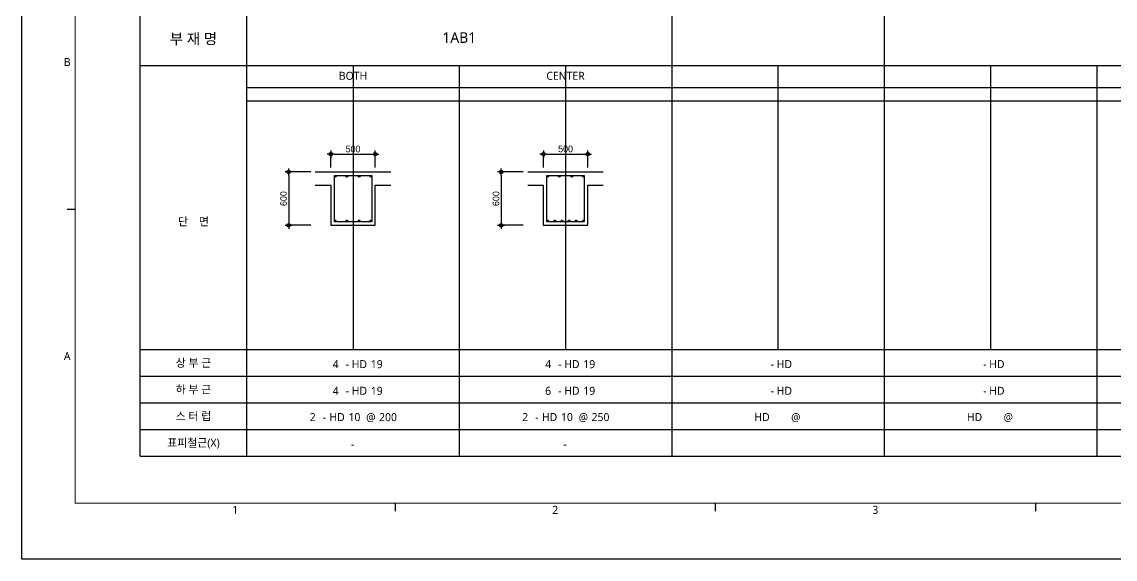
# Model space of a CAD drawing. Header units: millimetres. Extents: x 255534 to 377770, y 34632 to 54434.
# Drawn here: x 255534 to 267831, y 36366 to 42416 of the extents above; entities that cross this region are included whole.
import ezdxf
from ezdxf.enums import TextEntityAlignment as Align

# ---------------------------------------------------------------- set-up
doc = ezdxf.new("R2010")
doc.units = ezdxf.units.MM
doc.header["$PDMODE"] = 3
doc.linetypes.add('(SEJIN)_1_HID1.5', pattern=[250, 150, -100])
doc.linetypes.add('CONTINOUS', pattern=[0])
doc.layers.get('Defpoints').update_dxf_attribs({"color": 155})
doc.layers.add('(S)_DEFPOINT', color=185, linetype='Continuous', plot=False)
for name, color, linetype in [('(S)_DIM', 7, 'Continuous'), ('(S)_FORM_LINE', 7, 'Continuous'), ('(S)_FORM_TEXT', 7, 'Continuous'), ('(S)_RC_Gir', 6, '(SEJIN)_1_HID1.5'), ('(S)_Rebar', 3, 'Continuous'), ('(S)_TEXT', 7, 'Continuous'), ('Xref_S_VForm$0$S_XR_FORM', 255, 'Continuous')]:
    doc.layers.add(name, color=color, linetype=linetype)
doc.styles.get("Standard").update_dxf_attribs({"font": 'SYMBOL'})
doc.styles.add('Xref_S_VForm$0$나눔바른고딕', font='NanumBarunGothic.ttf')
doc.styles.add('나눔바른고딕', font='')
doc.styles.add('맑은고딕', font='')
doc.styles.get('나눔바른고딕').set_extended_font_data('NanumBarunGothic')
doc.styles.get('맑은고딕').set_extended_font_data('Malgun Gothic')
doc.dimstyles.new('Sejin-dim3', dxfattribs={"dimscale": 50, "dimtxt": 3, "dimasz": 1, "dimexe": 0.5, "dimexo": 2, "dimgap": 1, "dimtad": 1, "dimdec": 0, "dimzin": 0, "dimdsep": 46, "dimtxsty": 'Standard', "dimblk": 'Z_DOT', "dimcen": -0.5, "dimdle": 1.5, "dimclrd": 256, "dimclre": 256, "dimclrt": 3, "dimadec": 0, "dimazin": 0, "dimtfac": 1, "dimtdec": 0, "dimtix": 1, "dimtmove": 2, "dimatfit": 3, "dimldrblk": 'DOT', "dimfxl": 1, "dimtvp": 1, "dimtolj": 1, "dimtzin": 0, "dimarcsym": 0})

# ---------------------------------------------------------------- blocks, each defined once
blk = doc.blocks.new('BASE1-1')
at = {"layer": '(S)_DEFPOINT'}
for p, q in [((2395, 4400), (2395, 1200)), ((4785, 4400), (4785, 1200)), ((7175, 4400), (7175, 1200)), ((9565, 4400), (9565, 1200)), ((1200, 4150), (22710, 4150)), ((1200, 4000), (22710, 4000))]:
    blk.add_line(p, q, dxfattribs=at)
at = {"layer": '(S)_FORM_LINE'}
for p, q in [((0, 0), (0, 5000)), ((1200, 0), (1200, 5000)), ((8370, 5000), (8370, 0))]:
    blk.add_line(p, q, dxfattribs=at)
at = {"layer": '(S)_FORM_LINE', "color": 8}
for p, q in [((0, 4400), (22710, 4400)), ((0, 1200), (22710, 1200)), ((0, 900), (22710, 900)), ((0, 600), (22710, 600)), ((0, 300), (22710, 300))]:
    blk.add_line(p, q, dxfattribs=at)
at = {"layer": '(S)_FORM_LINE', "color": 7, "linetype": 'Continuous'}
blk.add_line((0, 0), (22710, 0), dxfattribs=at)
at = {"layer": '(S)_FORM_LINE', "color": 8}
for points in [[(3590, 4400), (3590, 0)], [(5980, 4400), (5980, 0)], [(8370, 4400), (8370, 0)], [(10760, 4400), (10760, 0)]]:
    blk.add_lwpolyline(points, dxfattribs=at)
at = {"layer": '(S)_FORM_TEXT', "linetype": 'ByBlock', "style": '나눔바른고딕'}
for s, height, p in [('부 재 명', 120, (600, 4700)), ('단    면', 90, (600, 2641)), ('상 부 근', 90, (600, 1050)), ('하 부 근', 90, (600, 750)), ('스 터 럽', 90, (600, 450)), ('표피철근(X)', 90, (600, 150))]:
    blk.add_text(s, height=height, dxfattribs=at).set_placement(p, align=Align.MIDDLE_CENTER)
at = {"layer": '(S)_FORM_TEXT', "style": '맑은고딕'}
for s, p in [('- HD', (2553, 964)), ('- HD', (4943, 964)), ('- HD', (7333, 964)), ('- HD', (9723, 964)), ('- HD', (2553, 664)), ('- HD', (4943, 664)), ('- HD', (7333, 664)), ('- HD', (9723, 664)), ('HD', (2302, 368)), ('@', (2648, 368)), ('HD', (4692, 368)), ('@', (5038, 368)), ('HD', (7082, 368)), ('@', (7428, 368)), ('HD', (9472, 368)), ('@', (9818, 368))]:
    blk.add_text(s, height=90, dxfattribs=at).set_placement(p, align=Align.BOTTOM_RIGHT)
blk = doc.blocks.new('Z_DOT')
at = {"layer": '(S)_DIM', "color": 0}
for p, q in [((-1, 0), (1, 0)), ((0, -1), (0, 1))]:
    blk.add_line(p, q, dxfattribs=at)
for radius in [0.5, 0.25]:
    blk.add_circle((0, 0), radius, dxfattribs=at)
blk = doc.blocks.new('*D769')
at = {"layer": '(S)_DIM', "lineweight": -2}
for p, q in [((258784, 40725), (258510, 40725)), ((258535, 40685), (258535, 40165)), ((258784, 40125), (258510, 40125))]:
    blk.add_line(p, q, dxfattribs=at)
at = {"layer": 'Defpoints', "color": 0}
for p in [(258834, 40725), (258535, 40125), (258834, 40125)]:
    blk.add_point(p, dxfattribs=at)
at = {"layer": '(S)_DIM', "linetype": 'ByBlock', "lineweight": -2, "xscale": 40, "yscale": 40, "zscale": 40}
for p, rotation in [((258535, 40725), 90), ((258535, 40125), 270)]:
    blk.add_blockref('Z_DOT', p, dxfattribs=dict(at, rotation=rotation))
at = {"layer": '(S)_DIM', "color": 3, "insert": (258477, 40425), "char_height": 75, "attachment_point": 5, "rotation": 90}
blk.add_mtext('\\A1;600', dxfattribs=at)
blk = doc.blocks.new('_Dot')
at = {"color": 0, "linetype": 'ByBlock', "lineweight": -2}
blk.add_line((-0.5, 0), (-1, 0), dxfattribs=at)
at = {"color": 0, "linetype": 'ByBlock', "const_width": 0.5}
blk.add_lwpolyline([(-0.25, 0, 1), (0.25, 0, 1)], format="xyb", close=True, dxfattribs=at)
blk = doc.blocks.new('DOT')
at = {"color": 0, "linetype": 'ByBlock'}
blk.add_line((-0.5, 0), (-1, 0), dxfattribs=at)
at = {"color": 0, "linetype": 'ByBlock', "const_width": 0.5}
blk.add_lwpolyline([(-0.25, 0, 1), (0.25, 0, 1)], format="xyb", close=True, dxfattribs=at)
blk = doc.blocks.new('*D770')
at = {"layer": '(S)_DIM', "lineweight": -2}
for p, q in [((261174, 40725), (260900, 40725)), ((260925, 40685), (260925, 40165)), ((261174, 40125), (260900, 40125))]:
    blk.add_line(p, q, dxfattribs=at)
at = {"layer": 'Defpoints', "color": 0}
for p in [(261224, 40725), (260925, 40125), (261224, 40125)]:
    blk.add_point(p, dxfattribs=at)
at = {"layer": '(S)_DIM', "linetype": 'ByBlock', "lineweight": -2, "xscale": 40, "yscale": 40, "zscale": 40}
for p, rotation in [((260925, 40725), 90), ((260925, 40125), 270)]:
    blk.add_blockref('Z_DOT', p, dxfattribs=dict(at, rotation=rotation))
at = {"layer": '(S)_DIM', "color": 3, "insert": (260867, 40425), "char_height": 75, "attachment_point": 5, "rotation": 90}
blk.add_mtext('\\A1;600', dxfattribs=at)
blk = doc.blocks.new('*D772')
at = {"layer": '(S)_DIM', "lineweight": -2}
for p, q in [((261399, 40775), (261399, 40951)), ((261899, 40775), (261899, 40951)), ((261439, 40926), (261859, 40926))]:
    blk.add_line(p, q, dxfattribs=at)
at = {"layer": 'Defpoints', "color": 0}
for p in [(261899, 40926), (261399, 40725), (261899, 40725)]:
    blk.add_point(p, dxfattribs=at)
at = {"layer": '(S)_DIM', "linetype": 'ByBlock', "lineweight": -2, "xscale": 40, "yscale": 40, "zscale": 40, "rotation": 180}
blk.add_blockref('Z_DOT', (261399, 40926), dxfattribs=at)
at = {"layer": '(S)_DIM', "linetype": 'ByBlock', "lineweight": -2, "xscale": 40, "yscale": 40, "zscale": 40}
blk.add_blockref('Z_DOT', (261899, 40926), dxfattribs=at)
at = {"layer": '(S)_DIM', "color": 3, "insert": (261649, 40984), "char_height": 75, "attachment_point": 5}
blk.add_mtext('\\A1;500', dxfattribs=at)
blk = doc.blocks.new('*D773')
at = {"layer": '(S)_DIM', "lineweight": -2}
for p, q in [((259009, 40775), (259009, 40951)), ((259509, 40775), (259509, 40951)), ((259049, 40926), (259469, 40926))]:
    blk.add_line(p, q, dxfattribs=at)
at = {"layer": 'Defpoints', "color": 0}
for p in [(259509, 40926), (259009, 40725), (259509, 40725)]:
    blk.add_point(p, dxfattribs=at)
at = {"layer": '(S)_DIM', "linetype": 'ByBlock', "lineweight": -2, "xscale": 40, "yscale": 40, "zscale": 40, "rotation": 180}
blk.add_blockref('Z_DOT', (259009, 40926), dxfattribs=at)
at = {"layer": '(S)_DIM', "linetype": 'ByBlock', "lineweight": -2, "xscale": 40, "yscale": 40, "zscale": 40}
blk.add_blockref('Z_DOT', (259509, 40926), dxfattribs=at)
at = {"layer": '(S)_DIM', "color": 3, "insert": (259259, 40984), "char_height": 75, "attachment_point": 5}
blk.add_mtext('\\A1;500', dxfattribs=at)
blk = doc.blocks.new('Xref_S_VForm')
at = {"layer": 'Xref_S_VForm$0$S_XR_FORM'}
for p, q in [((8.5, 65.7), (10, 65.7)), ((70, 10.5), (70, 9)), ((130, 10.5), (130, 9)), ((190, 10.5), (190, 9))]:
    blk.add_line(p, q, dxfattribs=at)
at = {"layer": 'Xref_S_VForm$0$S_XR_FORM', "color": 155}
blk.add_lwpolyline([(0, 297), (420, 297), (420, 0), (0, 0), (0, 297)], dxfattribs=at)
at = {"layer": 'Xref_S_VForm$0$S_XR_FORM', "const_width": 0.15}
blk.add_lwpolyline([(10, 10.5), (10, 286.5), (410, 286.5), (410, 10.5)], close=True, dxfattribs=at)
at = {"layer": 'Xref_S_VForm$0$S_XR_FORM', "style": 'Xref_S_VForm$0$나눔바른고딕'}
for s, p in [('B', (8.5, 93.3)), ('A', (8.5, 38.1))]:
    blk.add_text(s, height=1.5, dxfattribs=at).set_placement(p, align=Align.MIDDLE)
for s, p in [('1', (40, 8.5)), ('2', (100, 8.5)), ('3', (160, 8.5))]:
    blk.add_text(s, height=1.5, dxfattribs=at).set_placement(p, align=Align.CENTER)

msp = doc.modelspace()

# ---------------------------------------------------------------- hatches: boundary and pattern name
at = {"layer": '(S)_Rebar'}
h = msp.add_hatch(color=256, dxfattribs=at)
h.dxf.hatch_style = 1
edge = h.paths.add_edge_path()
edge.add_arc((259058, 40675.5), 9.5, 0, 360)
h = msp.add_hatch(color=256, dxfattribs=at)
h.dxf.hatch_style = 1
edge = h.paths.add_edge_path()
edge.add_arc((259188.5, 40675.5), 9.5, 0, 360)
h = msp.add_hatch(color=256, dxfattribs=at)
h.dxf.hatch_style = 1
edge = h.paths.add_edge_path()
edge.add_arc((259328.5, 40675.5), 9.5, 0, 360)
h = msp.add_hatch(color=256, dxfattribs=at)
h.dxf.hatch_style = 1
edge = h.paths.add_edge_path()
edge.add_arc((259459, 40675.5), 9.5, -180, 180, ccw=False)
h = msp.add_hatch(color=256, dxfattribs=at)
h.dxf.hatch_style = 1
edge = h.paths.add_edge_path()
edge.add_arc((261448, 40675.5), 9.5, 0, 360)
h = msp.add_hatch(color=256, dxfattribs=at)
h.dxf.hatch_style = 1
edge = h.paths.add_edge_path()
edge.add_arc((261578.5, 40675.5), 9.5, 0, 360)
h = msp.add_hatch(color=256, dxfattribs=at)
h.dxf.hatch_style = 1
edge = h.paths.add_edge_path()
edge.add_arc((261718.5, 40675.5), 9.5, 0, 360)
h = msp.add_hatch(color=256, dxfattribs=at)
h.dxf.hatch_style = 1
edge = h.paths.add_edge_path()
edge.add_arc((261849, 40675.5), 9.5, -180, 180, ccw=False)
h = msp.add_hatch(color=256, dxfattribs=at)
h.dxf.hatch_style = 1
edge = h.paths.add_edge_path()
edge.add_arc((259058, 40174.5), 9.5, 0, 360, ccw=False)
h = msp.add_hatch(color=256, dxfattribs=at)
h.dxf.hatch_style = 1
edge = h.paths.add_edge_path()
edge.add_arc((259188.5, 40174.5), 9.5, 0, 360, ccw=False)
h = msp.add_hatch(color=256, dxfattribs=at)
h.dxf.hatch_style = 1
edge = h.paths.add_edge_path()
edge.add_arc((259328.5, 40174.5), 9.5, 0, 360, ccw=False)
h = msp.add_hatch(color=256, dxfattribs=at)
h.dxf.hatch_style = 1
edge = h.paths.add_edge_path()
edge.add_arc((259459, 40174.5), 9.5, 180, 540)
h = msp.add_hatch(color=256, dxfattribs=at)
h.dxf.hatch_style = 1
edge = h.paths.add_edge_path()
edge.add_arc((261448, 40174.5), 9.5, 0, 360, ccw=False)
h = msp.add_hatch(color=256, dxfattribs=at)
h.dxf.hatch_style = 1
edge = h.paths.add_edge_path()
edge.add_arc((261528.2, 40174.5), 9.5, 0, 360, ccw=False)
h = msp.add_hatch(color=256, dxfattribs=at)
h.dxf.hatch_style = 1
edge = h.paths.add_edge_path()
edge.add_arc((261608.4, 40174.5), 9.5, 0, 360, ccw=False)
h = msp.add_hatch(color=256, dxfattribs=at)
h.dxf.hatch_style = 1
edge = h.paths.add_edge_path()
edge.add_arc((261688.6, 40174.5), 9.5, 180, 540)
h = msp.add_hatch(color=256, dxfattribs=at)
h.dxf.hatch_style = 1
edge = h.paths.add_edge_path()
edge.add_arc((261768.8, 40174.5), 9.5, 180, 540)
h = msp.add_hatch(color=256, dxfattribs=at)
h.dxf.hatch_style = 1
edge = h.paths.add_edge_path()
edge.add_arc((261849, 40174.5), 9.5, 180, 540)

# ---------------------------------------------------------------- linework, layer by layer
at = {"layer": '(S)_FORM_LINE'}
msp.add_line((262843.5, 42525.5), (262843.5, 37525.5), dxfattribs=at)
at = {"layer": '(S)_RC_Gir', "linetype": 'CONTINOUS'}
for p, q in [((258833.5, 40725), (259683.5, 40725)), ((261223.5, 40725), (262073.5, 40725))]:
    msp.add_line(p, q, dxfattribs=at)
at = {"layer": '(S)_RC_Gir', "linetype": 'CONTINOUS', "elevation": 0}
for points in [[(258833.5, 40575), (259008.5, 40575), (259008.5, 40125), (259508.5, 40125), (259508.5, 40575), (259683.5, 40575)], [(261223.5, 40575), (261398.5, 40575), (261398.5, 40125), (261898.5, 40125), (261898.5, 40575), (262073.5, 40575)]]:
    msp.add_lwpolyline(points, dxfattribs=at)
at = {"layer": '(S)_Rebar', "ltscale": 100, "elevation": 0}
for points in [[(259048.5, 40165), (259048.5, 40685), (259468.5, 40685), (259468.5, 40165)], [(261438.5, 40165), (261438.5, 40685), (261858.5, 40685), (261858.5, 40165)]]:
    msp.add_lwpolyline(points, close=True, dxfattribs=at)
at = {"layer": '(S)_Rebar'}
for centre in [(259058, 40675.5), (259188.5, 40675.5), (259328.5, 40675.5), (259459, 40675.5), (261448, 40675.5), (261578.5, 40675.5), (261718.5, 40675.5), (261849, 40675.5), (259058, 40174.5), (259188.5, 40174.5), (259328.5, 40174.5), (259459, 40174.5), (261448, 40174.5), (261528.2, 40174.5), (261608.4, 40174.5), (261688.6, 40174.5), (261768.8, 40174.5), (261849, 40174.5)]:
    msp.add_circle(centre, 9.5, dxfattribs=at)

# ---------------------------------------------------------------- block references
at = {"xscale": 60, "yscale": 60, "zscale": 60}
msp.add_blockref('Xref_S_VForm', (255533.5, 36365.5), dxfattribs=at)
msp.add_blockref('BASE1-1', (256863.5, 37525.5))

# ---------------------------------------------------------------- texts
at = {"layer": '(S)_FORM_TEXT', "style": '맑은고딕'}
for s, p in [('- HD', (259416.8, 38489.3)), ('- HD', (261806.8, 38489.3)), ('- HD', (259416.8, 38189.3)), ('- HD', (261806.8, 38189.3)), ('HD', (259165.2, 37893.2)), ('@', (259512, 37893.2)), ('HD', (261555.2, 37893.2)), ('@', (261902, 37893.2)), ('-', (258954.5, 37893.2)), ('-', (261344.5, 37893.2))]:
    msp.add_text(s, height=90, dxfattribs=at).set_placement(p, align=Align.BOTTOM_RIGHT)
at = {"layer": '(S)_TEXT', "style": '맑은고딕'}
for s, height, p in [('1AB1', 120, (260453.5, 42238.4)), ('BOTH', 90, (259258.5, 41807.9)), ('CENTER', 90, (261648.5, 41807.9))]:
    msp.add_text(s, height=height, dxfattribs=at).set_placement(p, align=Align.MIDDLE_CENTER)
at = {"layer": '(S)_TEXT', "color": 3, "style": '맑은고딕'}
for s, p in [('4', (259096.7, 38489.3)), ('4', (261486.7, 38489.3)), ('4', (259096.7, 38189.3)), ('6', (261486.7, 38189.3)), ('2', (258838.4, 37893.2)), ('10', (259341.3, 37893.2)), ('200', (259752.6, 37893.2)), ('2', (261228.4, 37893.2)), ('10', (261731.3, 37893.2)), ('250', (262142.6, 37893.2)), ('-', (259272.5, 37588.5)), ('-', (261662.5, 37588.5))]:
    msp.add_text(s, height=90, dxfattribs=at).set_placement(p, align=Align.BOTTOM_RIGHT)
for p in [(259458.1, 38489.3), (261848.1, 38489.3), (259458.1, 38189.3), (261848.1, 38189.3)]:
    msp.add_text('19', height=90, dxfattribs=at).set_placement(p, align=Align.BOTTOM_LEFT)

# ---------------------------------------------------------------- dimensions: what is measured, and where the dimension line sits
at = {"layer": '(S)_DIM'}
for base, p1, p2, picture, middle in [((259508.5, 40925.5), (259008.5, 40725), (259508.5, 40725), '*D773', (259258.5, 40983.8)), ((261898.5, 40925.5), (261398.5, 40725), (261898.5, 40725), '*D772', (261648.5, 40983.8))]:
    dim = msp.add_linear_dim(base=base, p1=p1, p2=p2, dimstyle='Sejin-dim3', override={"dimtxt": 1.5, "dimasz": 0.8, "dimexo": 1, "dimgap": 0.4, "dimtxsty": 'Standard', "dimdle": 1, "dimldrblk": 'Dot'}, dxfattribs=at)
    dim.commit()
    dim.dimension.update_dxf_attribs({"geometry": picture, "text_midpoint": middle})
for base, p1, p2, picture, middle in [((258535.1, 40125), (258833.5, 40725), (258833.5, 40125), '*D769', (258476.8, 40425)), ((260925.1, 40125), (261223.5, 40725), (261223.5, 40125), '*D770', (260866.8, 40425))]:
    dim = msp.add_linear_dim(base=base, p1=p1, p2=p2, angle=90, dimstyle='Sejin-dim3', override={"dimtxt": 1.5, "dimasz": 0.8, "dimexo": 1, "dimgap": 0.4, "dimtxsty": 'Standard', "dimdle": 1, "dimldrblk": 'Dot'}, dxfattribs=at)
    dim.commit()
    dim.dimension.update_dxf_attribs({"geometry": picture, "text_midpoint": middle})

doc.saveas('drawing.dxf')
